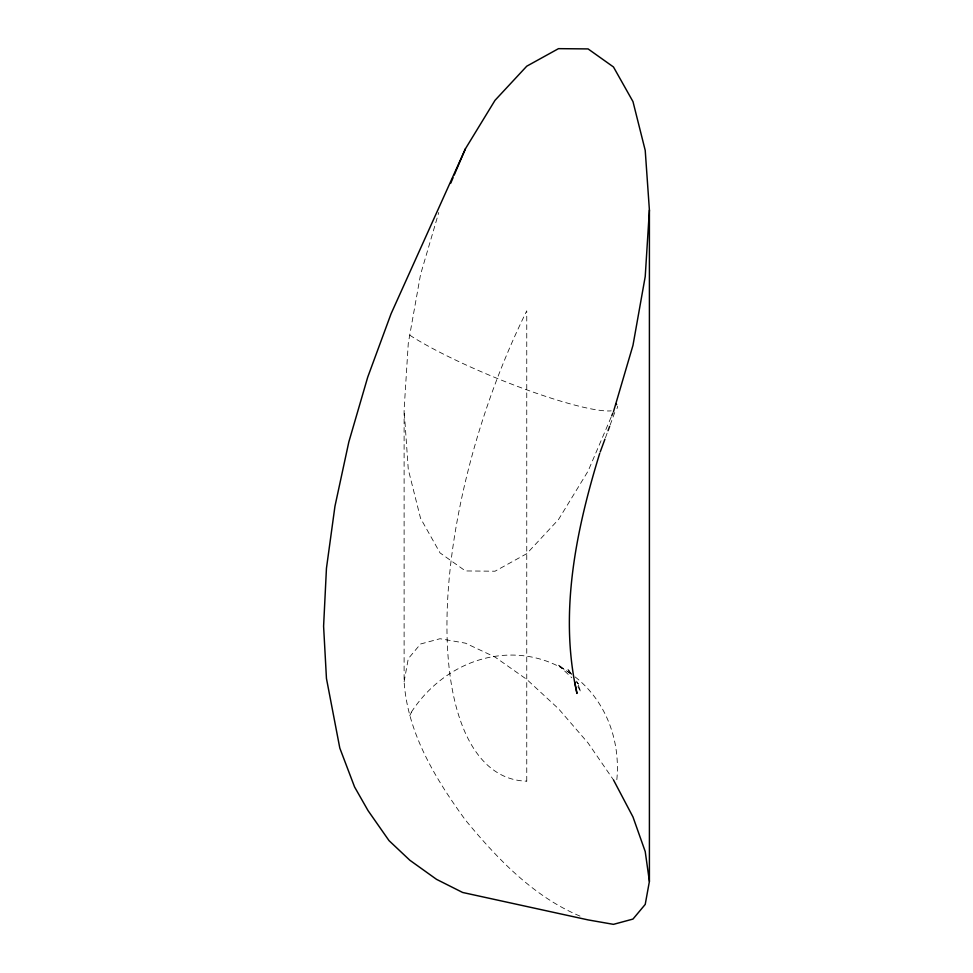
<?xml version="1.0" encoding="UTF-8"?>
<svg xmlns="http://www.w3.org/2000/svg" width="973" height="973" viewBox="0 0 973 973"><rect width="100%" height="100%" fill="white"/><g stroke="black" fill="none" stroke-linecap="round" stroke-linejoin="round"><path stroke-width="0.73" stroke-dasharray="4.87 3.65" d="M580.017 916.116C533.228 896.449 497.167 858.539 465.435 820.057C435.697 779.142 407.602 733.411 404.111 681.696L404.111 409.779L408.283 343.287L420.543 274.532L438.762 212.503M404.111 681.696L408.283 658.66L420.543 644.004L440.027 638.726L465.435 643.165L495.014 657.055L526.758 679.409L558.502 708.733L588.081 743.019L613.476 779.92M605.437 437.777L607.529 432.097M610.144 425.006L615.885 409.414M611.117 417.21L588.081 471.102L558.502 519.533L526.758 553.673L495.014 571.212L465.435 570.944L440.027 552.883L420.543 518.268L408.283 469.46L404.111 409.779M409.755 715.666L411.445 712.212M409.755 335.065L411.445 336.281A122.671 17.891 22.2 0 0 520.275 387.436A122.671 17.891 22.2 0 0 611.214 410.849M570.409 673.535L557.565 664.34L571.82 677.767M576.198 681.891L578.388 683.958L576.709 681.55M571.638 674.301L567.417 668.269L571.905 676.15M577.877 686.658L580.869 691.912L576.758 681.076M617.308 406.191A122.671 17.891 22.2 0 1 616.943 408.587M411.36 712.151A122.671 111.895 -65.8 0 1 573.997 676.053M575.165 676.953A122.671 111.895 -65.8 0 1 616.748 780.614M526.758 781.149L526.758 310.849A339.2 138.482 -71.6 0 0 526.758 781.149"/><path stroke-width="1.46" d="M649.405 210.083L649.405 881.38L645.221 904.416L632.973 919.071L613.476 924.35L588.081 919.899L462.637 892.472L436.536 879.349L409.852 860.254L389.03 840.636L368.025 810.582L354.573 786.95L339.808 748.079L326.454 678.485L323.595 626.247L326.454 568.281L334.955 506.264L348.833 441.937L367.721 377.159L391.073 313.756L465.435 148.76L495.014 100.328L526.758 66.188L558.502 48.65L588.081 48.918L613.476 66.979L632.973 101.593L645.221 150.401L649.405 210.083L645.221 276.575L632.973 345.342L613.476 411.688M599.696 453.369C576.028 530.346 558.757 613.452 576.977 693.457L574.702 681.903M600.219 451.946L604.914 439.188M608.052 430.686L609.621 426.429M450.657 183.313L453.029 177.779M454.209 175.018L465.435 148.76M611.713 415.836L612.893 413.063M615.812 403.759L616.639 404.671M613.476 779.92L632.973 816.943L645.221 851.545L649.405 881.38"/></g></svg>
